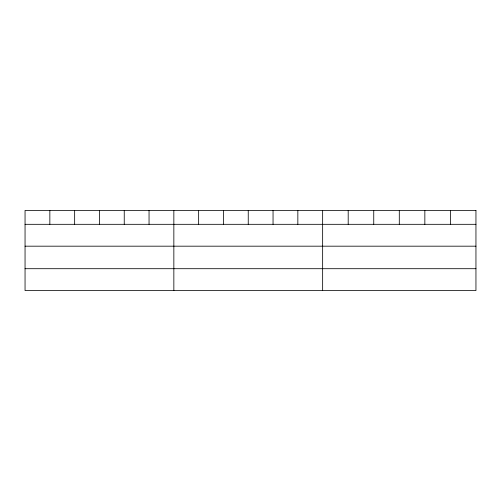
<?xml version="1.0" encoding="UTF-8"?>
<svg xmlns="http://www.w3.org/2000/svg" width="501" height="501" viewBox="0 0 501 501"><rect width="100%" height="100%" fill="white"/><g stroke="black" fill="none" stroke-linecap="round" stroke-linejoin="round"><path stroke-width="0.75" d="M25.05 224.316L475.95 224.316M25.05 246.179L475.95 246.179M25.05 268.705L475.95 268.705M450.399 210.433L450.399 224.316M424.848 210.433L424.848 224.316M399.297 210.433L399.297 224.316M373.746 210.433L373.746 224.316M348.195 210.433L348.195 224.316M322.644 210.433L322.644 290.567M297.844 210.433L297.844 224.316M273.045 210.433L273.045 224.316M248.245 210.433L248.245 224.316M223.446 210.433L223.446 224.316M198.646 210.433L198.646 224.316M173.847 210.433L173.847 290.567M149.047 210.433L149.047 224.316M124.248 210.433L124.248 224.316M99.449 210.433L99.449 224.316M74.649 210.433L74.649 224.316M49.849 210.433L49.849 224.316M475.95 210.433L25.05 210.433L25.05 290.567L475.95 290.567L475.95 210.433"/></g></svg>
